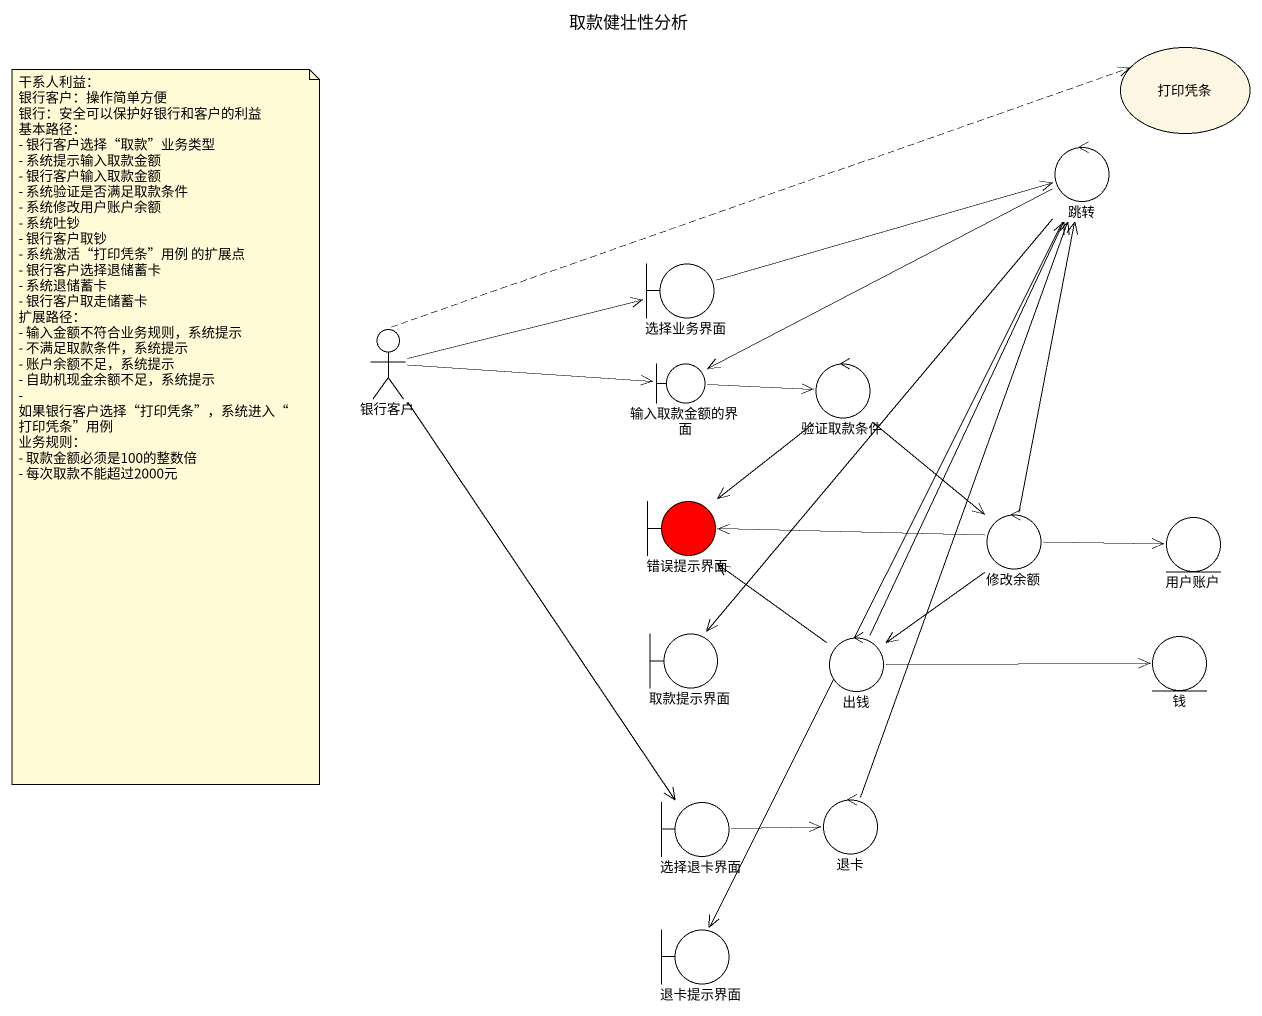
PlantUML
@startuml
title 取款健壮性分析
usecase 打印凭条
control 跳转
boundary 选择业务界面
actor 银行客户
boundary 输入取款金额的界面
control 验证取款条件
boundary 错误提示界面 #FF0000
control 修改余额
entity 用户账户
boundary 取款提示界面
control 出钱
entity 钱
boundary 选择退卡界面
control 退卡
boundary 退卡提示界面
跳转 -left-> 输入取款金额的界面
跳转 --> 取款提示界面
跳转 --> 退卡提示界面
选择业务界面 -right-> 跳转
银行客户 .right.> 打印凭条
银行客户 -right-> 选择业务界面
银行客户 -right-> 输入取款金额的界面
银行客户 --> 选择退卡界面
输入取款金额的界面 -right-> 验证取款条件
验证取款条件 --> 错误提示界面
验证取款条件 --> 修改余额
修改余额 -up-> 跳转
修改余额 -left-> 错误提示界面
修改余额 -right-> 用户账户
修改余额 --> 出钱
出钱 -up-> 跳转
出钱 -up-> 错误提示界面
出钱 -right-> 钱
选择退卡界面 -right-> 退卡
退卡 -up-> 跳转
note as N1
  干系人利益：
  银行客户：操作简单方便
  银行：安全可以保护好银行和客户的利益
  基本路径：
  - 银行客户选择“取款”业务类型
  - 系统提示输入取款金额
  - 银行客户输入取款金额
  - 系统验证是否满足取款条件
  - 系统修改用户账户余额
  - 系统吐钞
  - 银行客户取钞
  - 系统激活“打印凭条”用例 的扩展点
  - 银行客户选择退储蓄卡
  - 系统退储蓄卡
  - 银行客户取走储蓄卡
  扩展路径：
  - 输入金额不符合业务规则，系统提示
  - 不满足取款条件，系统提示
  - 账户余额不足，系统提示
  - 自助机现金余额不足，系统提示
  - 如果银行客户选择“打印凭条”，系统进入“打印凭条”用例
  业务规则：
  - 取款金额必须是100的整数倍
  - 每次取款不能超过2000元
end note
@enduml
